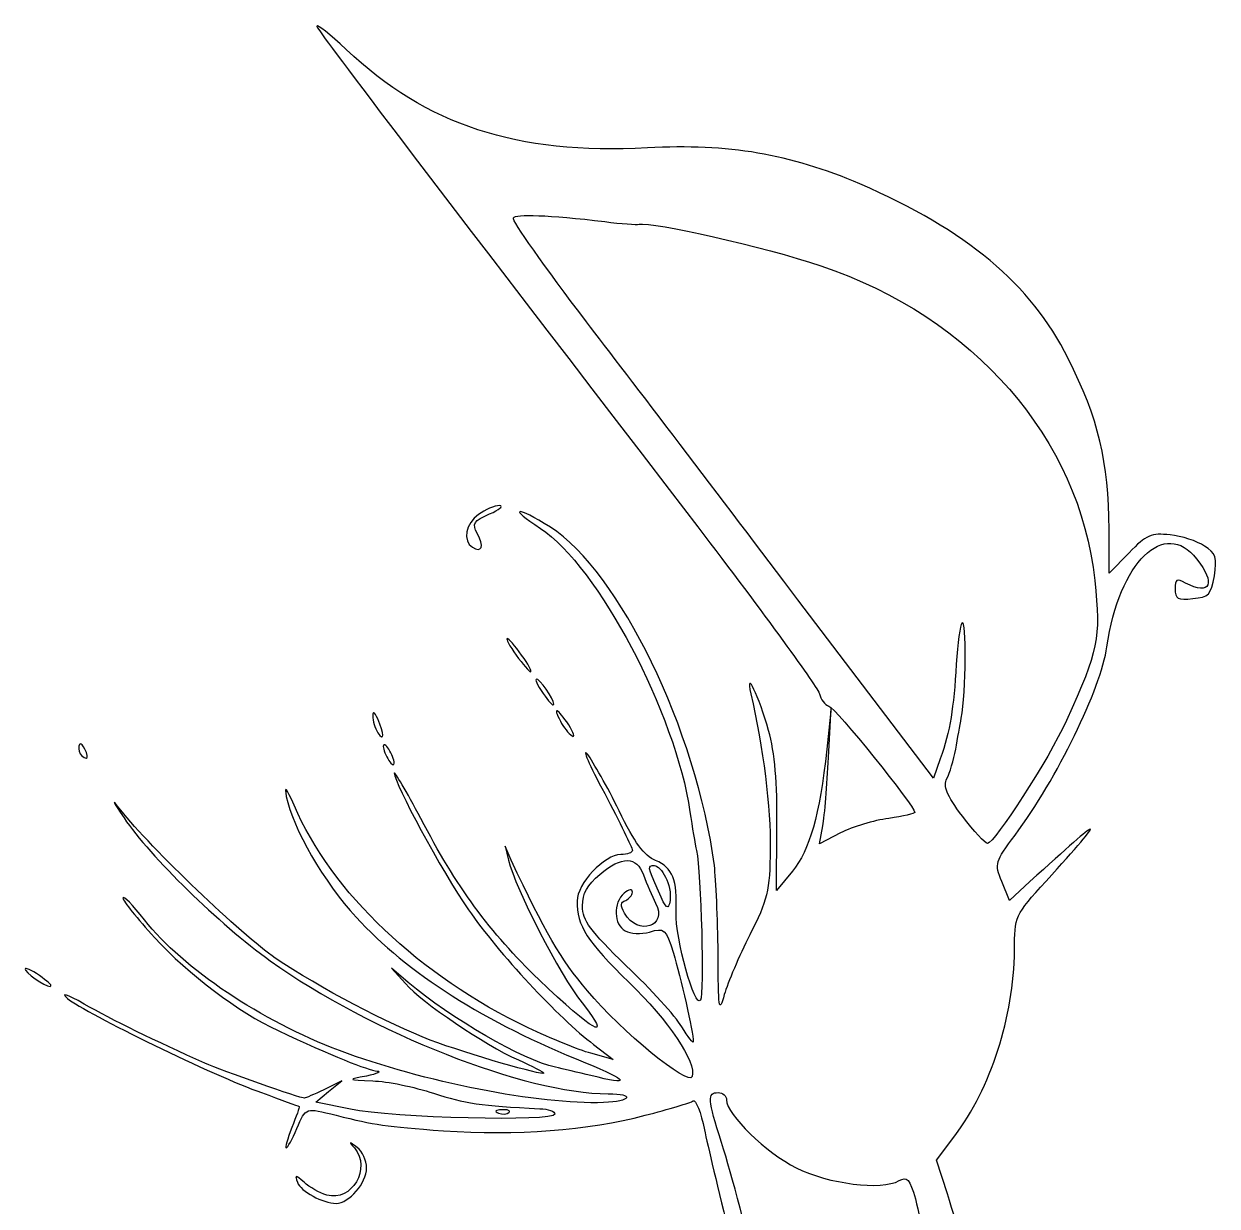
# Model space of a CAD drawing. Extents: x -605 to 778, y -197 to 423.
# Drawn here: x -502.3 to -426.3, y 248.7 to 324.1 of the extents above; entities that cross this region are included whole.
import ezdxf

# ---------------------------------------------------------------- set-up
doc = ezdxf.new("R2010")
doc.units = 0
doc.layers.add('Layer_1', color=7, linetype='CONTINUOUS')

msp = doc.modelspace()

# ---------------------------------------------------------------- linework, layer by layer
at = {"layer": 'Layer_1', "color": 7}
for points in [[(-483.612186, 323.919768), (-483.612186, 323.919768)], [(-465.267742, 311.466713), (-465.267742, 311.466713)], [(-473.311075, 292.804768), (-473.311075, 292.804768)], [(-431.859686, 290.370602), (-433.129686, 289.065324), (-433.129686, 291.852268)], [(-443.889409, 277.247268), (-444.312742, 276.012546), (-452.955798, 287.371991)], [(-470.912186, 283.844213), (-470.912186, 283.844213)], [(-469.324686, 281.586435), (-469.324686, 281.586435)], [(-480.049131, 279.963657), (-480.049131, 279.963657)], [(-451.01552, 277.317824), (-450.839131, 280.492824), (-451.121353, 277.846991)], [(-468.089964, 279.646157), (-468.089964, 279.646157)], [(-498.781631, 277.882268), (-498.781631, 277.882268)], [(-479.378853, 278.02338), (-479.378853, 278.02338)], [(-450.239409, 272.520046), (-451.579964, 271.814491), (-451.368298, 272.978657)], [(-453.308575, 270.08588), (-454.331631, 268.851157), (-454.296353, 272.908102)], [(-471.229686, 270.791435), (-471.617742, 271.67338), (-471.406075, 270.791435)], [(-462.798298, 269.838935), (-462.798298, 269.838935)], [(-461.387186, 269.697824), (-461.387186, 269.697824)], [(-438.174409, 269.415602), (-439.479686, 268.216157), (-439.973575, 269.415602)], [(-477.791353, 262.995046), (-478.849686, 263.912268), (-477.967742, 262.924491)], [(-502.168298, 263.771157), (-502.168298, 263.771157)], [(-465.973298, 259.043935), (-464.738575, 258.091435), (-466.149686, 258.479491)], [(-481.460242, 254.916435), (-483.682742, 255.375046), (-482.871353, 256.045324), (-482.024686, 256.715602), (-483.153575, 256.151157)], [(-457.506631, 255.516157), (-457.506631, 255.516157)], [(-472.041075, 254.669491), (-472.041075, 254.669491)], [(-443.430798, 249.518935), (-444.136353, 251.67088), (-442.972186, 253.223102)], [(-481.213298, 252.446991), (-481.213298, 252.446991)]]:
    msp.add_lwpolyline(points, dxfattribs=at)
for points in [[(-481.742464, 322.438102), (-482.76552, 323.390602), (-483.612186, 324.06088), (-483.612186, 323.919768)], [(-483.612186, 323.919768), (-483.612186, 323.708102), (-479.202464, 317.887268), (-459.341075, 292.028657)], [(-462.551353, 316.158657), (-470.912186, 315.735324), (-476.591909, 317.569768), (-481.742464, 322.438102)], [(-449.004686, 313.865602), (-453.484964, 315.770602), (-457.36552, 316.44088), (-462.551353, 316.158657)], [(-435.740242, 302.753102), (-438.139131, 307.515602), (-442.196075, 310.902268), (-449.004686, 313.865602)], [(-466.431909, 305.081435), (-469.077742, 308.573935), (-471.194409, 311.537268), (-471.088575, 311.713657)], [(-471.088575, 311.713657), (-470.947464, 311.960602), (-468.866075, 311.890046), (-465.267742, 311.466713)], [(-465.267742, 311.466713), (-464.209409, 311.325602), (-463.221631, 311.255046), (-463.08052, 311.290324)], [(-463.08052, 311.290324), (-462.233853, 311.466713), (-455.107742, 309.879213), (-451.509409, 308.644491)], [(-451.509409, 308.644491), (-441.772742, 305.398935), (-434.999409, 297.602546), (-434.046909, 288.606713)], [(-452.955798, 287.371991), (-457.68302, 293.616157), (-463.750798, 301.588935), (-466.431909, 305.081435)], [(-433.129686, 291.852268), (-433.164964, 296.191435), (-433.799964, 298.872546), (-435.740242, 302.753102)], [(-473.311075, 292.804768), (-474.122464, 292.240324), (-474.334131, 291.111435), (-473.699131, 290.72338)], [(-473.381631, 291.570046), (-473.734409, 292.240324), (-473.628575, 292.381435), (-472.60552, 292.840046)], [(-471.97052, 293.369213), (-472.28802, 293.369213), (-472.887742, 293.122268), (-473.311075, 292.804768)], [(-472.60552, 292.840046), (-471.97052, 293.122268), (-471.688298, 293.333935), (-471.97052, 293.369213)], [(-468.724964, 291.99338), (-470.912186, 293.369213), (-471.476631, 293.298657), (-469.359964, 291.922824)], [(-458.282742, 270.438657), (-459.411631, 279.046435), (-464.35052, 289.206435), (-468.724964, 291.99338)], [(-459.341075, 292.028657), (-455.14302, 286.525324), (-451.65052, 281.727546), (-451.579964, 281.374768)], [(-433.270798, 284.37338), (-432.494686, 289.77088), (-429.601909, 292.593102), (-427.555798, 289.982546)], [(-473.699131, 290.72338), (-473.099409, 290.335324), (-472.92302, 290.793935), (-473.381631, 291.570046)], [(-469.359964, 291.922824), (-465.691075, 289.488657), (-460.752186, 280.140046), (-459.834964, 273.860602)], [(-429.249131, 291.499491), (-430.448575, 291.640602), (-430.766075, 291.499491), (-431.859686, 290.370602)], [(-427.061909, 290.793935), (-427.52052, 291.111435), (-428.508298, 291.428935), (-429.249131, 291.499491)], [(-426.426909, 288.888935), (-426.25052, 290.053102), (-426.321075, 290.335324), (-427.061909, 290.793935)], [(-427.555798, 289.982546), (-426.321075, 288.430324), (-426.673853, 287.618935), (-428.261353, 288.430324)], [(-434.046909, 288.606713), (-433.658853, 284.831991), (-433.799964, 284.232268), (-435.846075, 279.681435)], [(-428.261353, 288.430324), (-428.825798, 288.747824), (-428.931631, 288.677268), (-428.931631, 288.077546)], [(-427.802742, 287.442546), (-426.779686, 287.54838), (-426.638575, 287.689491), (-426.426909, 288.888935)], [(-428.931631, 288.077546), (-428.931631, 287.442546), (-428.755242, 287.336713), (-427.802742, 287.442546)], [(-442.513575, 285.890324), (-442.619409, 285.784491), (-442.795798, 284.585046), (-442.866353, 283.279768)], [(-442.548853, 279.822546), (-442.231353, 281.480602), (-442.196075, 286.207824), (-442.513575, 285.890324)], [(-471.476631, 284.902546), (-471.582464, 284.902546), (-471.33552, 284.443935), (-470.912186, 283.844213)], [(-470.559409, 283.844213), (-470.982742, 284.443935), (-471.406075, 284.902546), (-471.476631, 284.902546)], [(-439.126909, 272.378935), (-436.445798, 275.977268), (-433.658853, 281.692268), (-433.270798, 284.37338)], [(-470.912186, 283.844213), (-470.488853, 283.279768), (-470.06552, 282.78588), (-469.994964, 282.78588)], [(-469.994964, 282.78588), (-469.889131, 282.78588), (-470.136075, 283.279768), (-470.559409, 283.844213)], [(-454.82552, 279.046435), (-455.425242, 281.19838), (-456.342464, 283.10338), (-455.954409, 281.374768)], [(-442.866353, 283.279768), (-443.042742, 280.457546), (-443.254409, 279.011157), (-443.889409, 277.247268)], [(-469.536353, 282.291991), (-469.74802, 282.397824), (-469.642186, 282.115602), (-469.324686, 281.586435)], [(-468.548575, 280.669213), (-468.301631, 280.669213), (-469.148298, 282.045046), (-469.536353, 282.291991)], [(-469.324686, 281.586435), (-468.971909, 281.092546), (-468.654409, 280.669213), (-468.548575, 280.669213)], [(-455.954409, 281.374768), (-455.178298, 277.988102), (-454.684409, 274.072268), (-454.719686, 271.496991)], [(-451.579964, 281.374768), (-451.509409, 281.021991), (-451.262464, 280.669213), (-450.980242, 280.598657)], [(-467.560798, 279.399213), (-468.266353, 280.457546), (-468.619131, 280.633935), (-468.089964, 279.646157)], [(-450.980242, 280.598657), (-450.592186, 280.528102), (-445.512186, 274.21338), (-445.512186, 273.825324)], [(-479.731631, 279.787268), (-479.943298, 280.24588), (-480.049131, 280.316435), (-480.049131, 279.963657)], [(-480.049131, 279.963657), (-480.049131, 279.681435), (-479.90802, 279.187546), (-479.731631, 278.905324)], [(-479.731631, 278.905324), (-479.308298, 278.270324), (-479.308298, 278.834768), (-479.731631, 279.787268)], [(-442.901631, 277.846991), (-442.795798, 278.517268), (-442.619409, 279.399213), (-442.548853, 279.822546)], [(-468.089964, 279.646157), (-467.913575, 279.258102), (-467.560798, 278.834768), (-467.349131, 278.693657)], [(-467.349131, 278.693657), (-467.137464, 278.587824), (-467.243298, 278.870046), (-467.560798, 279.399213)], [(-454.296353, 272.908102), (-454.261075, 275.695046), (-454.437464, 277.635324), (-454.82552, 279.046435)], [(-435.846075, 279.681435), (-436.974964, 277.211991), (-440.432186, 271.849768), (-440.890798, 271.849768)], [(-498.287742, 277.635324), (-498.534686, 278.270324), (-498.781631, 278.376157), (-498.781631, 277.882268)], [(-498.781631, 277.882268), (-498.781631, 277.670602), (-498.64052, 277.423657), (-498.428853, 277.317824)], [(-498.428853, 277.317824), (-498.217186, 277.211991), (-498.181909, 277.353102), (-498.287742, 277.635324)], [(-479.026075, 277.846991), (-479.202464, 278.129213), (-479.378853, 278.235046), (-479.378853, 278.02338)], [(-479.378853, 278.02338), (-479.378853, 277.846991), (-479.202464, 277.423657), (-479.026075, 277.141435)], [(-478.673298, 276.965046), (-478.673298, 277.176713), (-478.849686, 277.564768), (-479.026075, 277.846991)], [(-466.361353, 277.529491), (-466.749409, 277.988102), (-466.25552, 276.859213), (-465.267742, 275.024768)], [(-464.35052, 273.931157), (-465.091353, 275.448102), (-466.008575, 277.035602), (-466.361353, 277.529491)], [(-451.121353, 277.846991), (-451.579964, 273.613657), (-452.214964, 271.426435), (-453.308575, 270.08588)], [(-443.466075, 275.977268), (-443.289686, 276.330046), (-443.042742, 277.176713), (-442.901631, 277.846991)], [(-479.026075, 277.141435), (-478.849686, 276.859213), (-478.673298, 276.788657), (-478.673298, 276.965046)], [(-451.368298, 272.978657), (-451.262464, 273.613657), (-451.086075, 275.589213), (-451.01552, 277.317824)], [(-476.979964, 273.437268), (-477.897186, 275.16588), (-478.673298, 276.471157), (-478.673298, 276.330046)], [(-478.673298, 276.330046), (-478.673298, 275.695046), (-475.674686, 270.121157), (-473.946075, 267.616435)], [(-442.478298, 273.57838), (-443.501353, 274.954213), (-443.71302, 275.48338), (-443.466075, 275.977268)], [(-485.058575, 274.283935), (-485.552464, 275.412824), (-485.693575, 275.589213), (-485.552464, 274.84838)], [(-496.10052, 273.966435), (-496.73552, 274.777824), (-496.664964, 274.601435), (-495.888853, 273.472546)], [(-485.552464, 274.84838), (-485.129131, 272.802268), (-483.153575, 269.345046), (-481.107464, 267.157824)], [(-465.267742, 275.024768), (-464.315242, 273.190324), (-463.503853, 271.567546), (-463.503853, 271.426435)], [(-486.25802, 264.547268), (-488.339409, 265.95838), (-494.19552, 271.567546), (-496.10052, 273.966435)], [(-470.136075, 260.102268), (-477.05052, 263.383102), (-482.694964, 268.745324), (-485.058575, 274.283935)], [(-462.022186, 270.756157), (-462.76302, 271.073657), (-463.362742, 271.885046), (-464.35052, 273.931157)], [(-459.834964, 273.860602), (-459.693853, 272.908102), (-459.517464, 271.779213), (-459.411631, 271.391157)], [(-445.512186, 273.825324), (-445.512186, 273.754768), (-446.25302, 273.57838), (-447.170242, 273.437268)], [(-437.151353, 269.45088), (-433.164964, 273.860602), (-433.306075, 273.860602), (-438.174409, 269.415602)], [(-495.888853, 273.472546), (-494.230798, 271.003102), (-489.821075, 266.699213), (-486.57552, 264.37088)], [(-469.465798, 263.171435), (-472.570242, 266.170046), (-474.757464, 269.13338), (-476.979964, 273.437268)], [(-447.170242, 273.437268), (-448.122742, 273.331435), (-449.463298, 272.908102), (-450.239409, 272.520046)], [(-440.890798, 271.849768), (-441.031909, 271.849768), (-441.737464, 272.62588), (-442.478298, 273.57838)], [(-439.973575, 269.415602), (-440.432186, 270.579768), (-440.396909, 270.685602), (-439.126909, 272.378935)], [(-463.503853, 271.426435), (-463.503853, 271.250046), (-463.821353, 271.144213), (-464.244686, 271.144213)], [(-454.719686, 271.496991), (-454.754964, 268.81588), (-454.896075, 268.216157), (-456.024964, 266.028935)], [(-471.406075, 270.791435), (-470.947464, 268.956991), (-468.125242, 263.488935), (-466.714131, 261.689768)], [(-466.361353, 262.46588), (-468.089964, 264.476713), (-469.077742, 266.205324), (-471.229686, 270.791435)], [(-464.244686, 271.144213), (-465.267742, 271.144213), (-467.031631, 269.274491), (-467.031631, 268.18088)], [(-465.585242, 269.874213), (-464.174131, 271.073657), (-463.221631, 271.03838), (-462.798298, 269.838935)], [(-460.716909, 267.440046), (-460.646353, 269.556713), (-460.928575, 270.297546), (-462.022186, 270.756157)], [(-459.411631, 271.391157), (-459.129409, 270.015324), (-458.917742, 262.218935), (-459.164686, 261.866157)], [(-461.845798, 268.81588), (-462.551353, 270.40338), (-462.551353, 270.438657), (-462.092742, 270.438657)], [(-462.092742, 270.438657), (-461.916353, 270.438657), (-461.598853, 270.121157), (-461.387186, 269.697824)], [(-458.035798, 264.864768), (-458.071075, 267.051991), (-458.176909, 269.556713), (-458.282742, 270.438657)], [(-466.678853, 267.86338), (-466.678853, 268.674768), (-466.396631, 269.203935), (-465.585242, 269.874213)], [(-462.798298, 269.838935), (-462.586631, 269.274491), (-462.233853, 268.49838), (-462.022186, 268.039768)], [(-461.387186, 269.697824), (-461.17552, 269.309768), (-461.034409, 268.639491), (-461.104964, 268.216157)], [(-439.162186, 265.041157), (-439.162186, 267.193102), (-439.126909, 267.263657), (-437.151353, 269.45088)], [(-494.583575, 266.981435), (-495.324409, 267.933935), (-495.959409, 268.568935), (-495.959409, 268.357268)], [(-464.03302, 268.674768), (-464.738575, 268.075046), (-464.703298, 266.663935), (-463.962464, 266.27588)], [(-463.503853, 268.745324), (-463.503853, 268.956991), (-463.71552, 268.956991), (-464.03302, 268.674768)], [(-463.927186, 268.216157), (-463.71552, 268.321991), (-463.503853, 268.533657), (-463.503853, 268.745324)], [(-461.104964, 268.216157), (-461.210798, 267.54588), (-461.351909, 267.651713), (-461.845798, 268.81588)], [(-495.959409, 268.357268), (-495.959409, 268.18088), (-495.042186, 267.051991), (-493.948575, 265.852546)], [(-473.946075, 267.616435), (-472.076353, 264.900046), (-468.16052, 260.666713), (-465.973298, 259.043935)], [(-467.031631, 268.18088), (-467.031631, 266.59338), (-466.396631, 265.605602), (-463.71552, 262.995046)], [(-463.891909, 264.05338), (-466.220242, 266.311157), (-466.678853, 266.91088), (-466.678853, 267.86338)], [(-463.997742, 267.404768), (-464.279964, 267.898657), (-464.279964, 268.110324), (-463.927186, 268.216157)], [(-462.022186, 268.039768), (-461.246075, 266.558102), (-463.151075, 265.923102), (-463.997742, 267.404768)], [(-482.165798, 258.65588), (-487.139964, 260.525602), (-492.114131, 263.841713), (-494.583575, 266.981435)], [(-481.107464, 267.157824), (-477.861909, 263.594768), (-472.887742, 260.419768), (-466.502464, 257.879768)], [(-459.164686, 261.866157), (-459.517464, 261.266435), (-460.787464, 265.852546), (-460.716909, 267.440046)], [(-463.962464, 266.27588), (-463.644964, 266.099491), (-462.939409, 266.064213), (-462.410242, 266.205324)], [(-462.410242, 266.205324), (-461.457742, 266.487546), (-461.387186, 266.416991), (-460.893298, 264.864768)], [(-493.948575, 265.852546), (-491.761353, 263.488935), (-488.586353, 261.090046), (-486.081631, 259.92588)], [(-456.024964, 266.028935), (-456.695242, 264.68838), (-457.436075, 262.959768), (-457.647742, 262.218935)], [(-460.893298, 264.864768), (-460.434686, 263.347824), (-459.623298, 259.820046), (-459.623298, 259.220324)], [(-457.647742, 262.218935), (-458.00052, 260.984213), (-458.035798, 261.301713), (-458.035798, 264.864768)], [(-442.972186, 253.223102), (-440.679131, 256.221713), (-439.197464, 260.807824), (-439.162186, 265.041157)], [(-501.462742, 263.559491), (-501.991909, 263.876991), (-502.274131, 263.982824), (-502.168298, 263.771157)], [(-486.57552, 264.37088), (-480.154964, 259.784768), (-470.312464, 255.904213), (-465.056075, 255.904213)], [(-476.380242, 259.326157), (-478.990798, 260.313935), (-483.435798, 262.642268), (-486.25802, 264.547268)], [(-460.364131, 260.172824), (-460.752186, 260.843102), (-462.339686, 262.571713), (-463.891909, 264.05338)], [(-502.168298, 263.771157), (-501.921353, 263.383102), (-500.54552, 262.536435), (-500.54552, 262.78338)], [(-500.54552, 262.78338), (-500.54552, 262.889213), (-500.968853, 263.206713), (-501.462742, 263.559491)], [(-466.714131, 261.689768), (-464.66802, 259.114491), (-466.008575, 259.855324), (-469.465798, 263.171435)], [(-498.428853, 261.619213), (-499.557742, 262.254213), (-499.981075, 262.395324), (-499.487186, 261.971991)], [(-477.967742, 262.924491), (-476.874131, 261.689768), (-472.958298, 259.043935), (-470.771075, 258.056157)], [(-468.407464, 257.597546), (-470.453575, 258.02088), (-475.074964, 260.701991), (-477.791353, 262.995046)], [(-459.693853, 256.997824), (-459.90552, 256.362824), (-464.209409, 259.855324), (-466.361353, 262.46588)], [(-463.71552, 262.995046), (-461.210798, 260.596157), (-459.411631, 257.879768), (-459.693853, 256.997824)], [(-499.487186, 261.971991), (-498.32302, 261.019491), (-490.06802, 256.997824), (-487.139964, 255.974768)], [(-490.738298, 257.844491), (-493.87802, 259.255602), (-496.664964, 260.596157), (-498.428853, 261.619213)], [(-466.149686, 258.479491), (-466.925798, 258.691157), (-468.724964, 259.431991), (-470.136075, 260.102268)], [(-459.623298, 259.220324), (-459.623298, 259.079213), (-459.940798, 259.502546), (-460.364131, 260.172824)], [(-486.081631, 259.92588), (-482.694964, 258.33838), (-480.331353, 257.38588), (-479.766909, 257.350602)], [(-469.148298, 257.209491), (-469.148298, 257.033102), (-473.981353, 258.408935), (-476.380242, 259.326157)], [(-465.338298, 255.339768), (-469.43052, 255.198657), (-476.838853, 256.645046), (-482.165798, 258.65588)], [(-484.388298, 255.621991), (-484.635242, 255.586713), (-489.679964, 257.38588), (-490.738298, 257.844491)], [(-470.771075, 258.056157), (-469.889131, 257.668102), (-469.148298, 257.280046), (-469.148298, 257.209491)], [(-466.502464, 257.879768), (-463.680242, 256.715602), (-463.539131, 256.398102), (-466.149686, 257.06838)], [(-480.437186, 257.033102), (-481.671909, 256.786157), (-481.671909, 256.786157), (-480.049131, 256.715602)], [(-479.766909, 257.350602), (-479.449409, 257.315324), (-479.766909, 257.174213), (-480.437186, 257.033102)], [(-466.149686, 257.06838), (-466.925798, 257.244768), (-467.948853, 257.491713), (-468.407464, 257.597546)], [(-480.049131, 256.715602), (-479.131909, 256.715602), (-477.403298, 256.327546), (-476.168575, 255.939491)], [(-487.139964, 255.974768), (-485.869964, 255.516157), (-484.811631, 255.128102), (-484.741075, 255.092824)], [(-483.153575, 256.151157), (-483.788575, 255.868935), (-484.35302, 255.621991), (-484.388298, 255.621991)], [(-476.168575, 255.939491), (-474.157742, 255.269213), (-473.205242, 255.128102), (-469.395242, 254.951713)], [(-465.056075, 255.904213), (-463.327464, 255.904213), (-463.574409, 255.410324), (-465.338298, 255.339768)], [(-462.692464, 254.52838), (-461.17552, 254.916435), (-459.799686, 255.339768), (-459.623298, 255.445602)], [(-459.623298, 255.445602), (-459.482186, 255.551435), (-459.129409, 254.704768), (-458.917742, 253.611157)], [(-457.824131, 252.799768), (-458.706075, 255.551435), (-458.741353, 255.974768), (-458.035798, 255.974768)], [(-458.035798, 255.974768), (-457.753575, 255.974768), (-457.506631, 255.763102), (-457.506631, 255.516157)], [(-457.506631, 255.516157), (-457.506631, 254.563657), (-454.966631, 252.129491), (-453.061631, 251.176991)], [(-484.741075, 255.092824), (-484.705798, 255.057546), (-484.917464, 254.457824), (-485.199686, 253.752268)], [(-484.882186, 253.681713), (-484.282464, 255.057546), (-484.35302, 255.022268), (-482.377464, 254.52838)], [(-468.442742, 254.598935), (-468.442742, 254.105046), (-478.849686, 254.351991), (-481.460242, 254.916435)], [(-471.829409, 254.881157), (-472.217464, 254.881157), (-472.323298, 254.775324), (-472.041075, 254.669491)], [(-472.041075, 254.669491), (-471.794131, 254.563657), (-471.476631, 254.598935), (-471.370798, 254.704768)], [(-471.370798, 254.704768), (-471.229686, 254.810602), (-471.441353, 254.916435), (-471.829409, 254.881157)], [(-469.395242, 254.951713), (-468.866075, 254.951713), (-468.442742, 254.775324), (-468.442742, 254.598935)], [(-482.377464, 254.52838), (-479.837464, 253.89338), (-479.308298, 253.822824), (-475.533575, 253.540602)], [(-475.533575, 253.540602), (-470.912186, 253.223102), (-466.326075, 253.57588), (-462.692464, 254.52838)], [(-485.199686, 253.752268), (-485.481909, 253.011435), (-485.658298, 252.446991), (-485.552464, 252.446991)], [(-485.552464, 252.446991), (-485.481909, 252.446991), (-485.164409, 253.011435), (-484.882186, 253.681713)], [(-458.917742, 253.611157), (-458.494409, 251.600324), (-456.377742, 242.957268), (-454.366909, 235.16088)], [(-481.213298, 252.446991), (-480.119686, 251.176991), (-481.389686, 248.989768), (-482.977186, 249.44838)], [(-481.036909, 252.482268), (-481.566075, 252.870324), (-481.601353, 252.870324), (-481.213298, 252.446991)], [(-480.437186, 251.176991), (-480.437186, 251.635602), (-480.719409, 252.235324), (-481.036909, 252.482268)], [(-451.156631, 224.577546), (-454.296353, 239.323657), (-456.448298, 248.390046), (-457.824131, 252.799768)], [(-482.377464, 248.919213), (-481.566075, 248.919213), (-480.437186, 250.224491), (-480.437186, 251.176991)], [(-453.061631, 251.176991), (-450.980242, 250.153935), (-447.664131, 249.730602), (-446.499964, 250.365602)], [(-484.423575, 250.259768), (-484.98802, 250.753657), (-485.023298, 250.753657), (-484.846909, 250.259768)], [(-484.846909, 250.259768), (-484.635242, 249.695324), (-483.224131, 248.919213), (-482.377464, 248.919213)], [(-482.977186, 249.44838), (-483.435798, 249.589491), (-484.070798, 249.942268), (-484.423575, 250.259768)], [(-446.499964, 250.365602), (-446.006075, 250.647824), (-445.829686, 250.471435), (-445.476909, 249.201435)], [(-439.691353, 234.278935), (-440.53802, 239.006157), (-442.019686, 245.00338), (-443.430798, 249.518935)], [(-445.476909, 249.201435), (-445.265242, 248.354768), (-445.053575, 247.437546), (-444.98302, 247.155324)]]:
    msp.add_open_spline(points, degree=3, dxfattribs=at)

doc.saveas('drawing.dxf')
